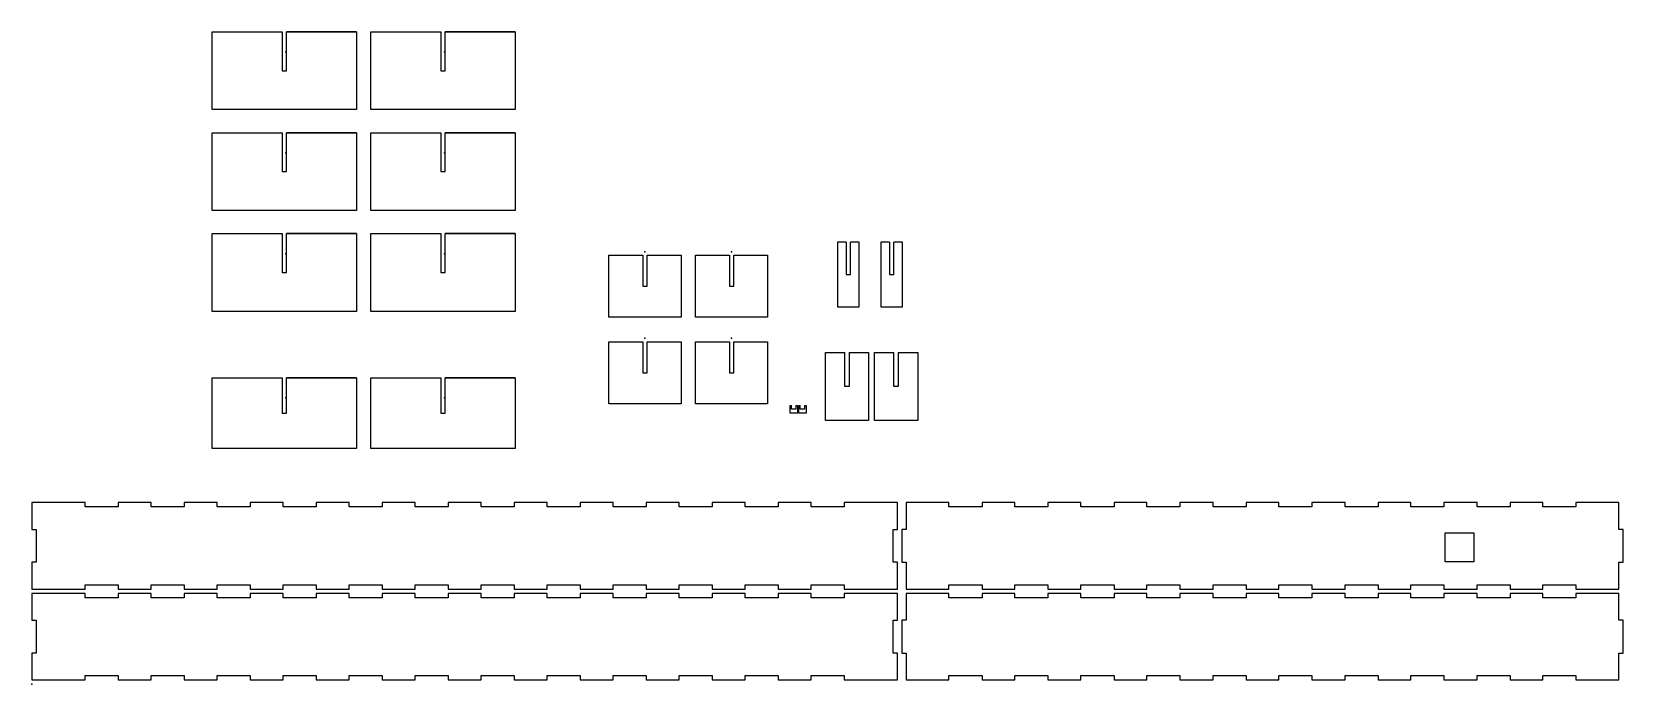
# Model space of a CAD drawing. Header units: millimetres. Extents: x 0 to 1103, y 0 to 452.
import ezdxf

# ---------------------------------------------------------------- set-up
doc = ezdxf.new("R2010")
doc.units = ezdxf.units.MM
doc.header["$MEASUREMENT"] = 0
for name, color, linetype in [('underprop v2 v2_back_outsideCutPath', 7, 'Continuous'), ('underprop v2 v2_bottom_outsideCutPath', 7, 'Continuous'), ('underprop v2 v2_front_outsideCutPath', 7, 'Continuous'), ('underprop v2 v2_left_outsideCutPath', 7, 'Continuous'), ('underprop v2 v2_right_outsideCutPath', 7, 'Continuous'), ('underprop v2 v2_Sketch7', 7, 'Continuous'), ('underprop v2 v2_top_outsideCutPath', 7, 'Continuous')]:
    doc.layers.add(name, color=color, linetype=linetype)

msp = doc.modelspace()

# ---------------------------------------------------------------- linework, layer by layer
at = {"layer": 'underprop v2 v2_back_outsideCutPath'}
for p, q in [((0, 126), (0, 107.4)), ((14.1, 126), (0, 126)), ((36.9, 126), (14.1, 126)), ((36.9, 123), (36.9, 126)), ((59.8, 123), (36.9, 123)), ((82.7, 126), (59.8, 126)), ((59.8, 126), (59.8, 123)), ((82.7, 123), (82.7, 126)), ((105.6, 123), (82.7, 123)), ((128.4, 126), (105.6, 126)), ((105.6, 126), (105.6, 123)), ((128.4, 123), (128.4, 126)), ((151.3, 123), (128.4, 123)), ((174.2, 126), (151.3, 126)), ((151.3, 126), (151.3, 123)), ((174.2, 123), (174.2, 126)), ((197.1, 123), (174.2, 123)), ((197.1, 126), (197.1, 123)), ((219.9, 126), (197.1, 126)), ((219.9, 123), (219.9, 126)), ((242.8, 123), (219.9, 123)), ((265.7, 126), (242.8, 126)), ((242.8, 126), (242.8, 123)), ((265.7, 123), (265.7, 126)), ((288.6, 123), (265.7, 123)), ((288.6, 126), (288.6, 123)), ((311.4, 126), (288.6, 126)), ((311.4, 123), (311.4, 126)), ((334.3, 123), (311.4, 123)), ((334.3, 126), (334.3, 123)), ((357.2, 126), (334.3, 126)), ((357.2, 123), (357.2, 126)), ((380.1, 123), (357.2, 123)), ((402.9, 126), (380.1, 126)), ((380.1, 126), (380.1, 123)), ((402.9, 123), (402.9, 126)), ((425.8, 123), (402.9, 123)), ((425.8, 126), (425.8, 123)), ((448.7, 126), (425.8, 126)), ((448.7, 123), (448.7, 126)), ((471.6, 123), (448.7, 123)), ((494.4, 126), (471.6, 126)), ((471.6, 126), (471.6, 123)), ((494.4, 123), (494.4, 126)), ((517.3, 123), (494.4, 123)), ((540.2, 126), (517.3, 126)), ((517.3, 126), (517.3, 123)), ((540.2, 123), (540.2, 126)), ((563.1, 123), (540.2, 123)), ((600, 126), (563.1, 126)), ((563.1, 126), (563.1, 123)), ((600, 107.4), (600, 126)), ((0, 107.4), (3, 107.4)), ((3, 107.4), (3, 84.6)), ((597, 107.4), (600, 107.4)), ((597, 84.6), (597, 107.4)), ((3, 84.6), (0, 84.6)), ((0, 84.6), (0, 66)), ((600, 84.6), (597, 84.6)), ((600, 66), (600, 84.6)), ((36.9, 66), (36.9, 69)), ((36.9, 69), (59.8, 69)), ((59.8, 69), (59.8, 66)), ((82.7, 69), (105.6, 69)), ((82.7, 66), (82.7, 69)), ((105.6, 69), (105.6, 66)), ((128.4, 69), (151.3, 69)), ((128.4, 66), (128.4, 69)), ((151.3, 69), (151.3, 66)), ((174.2, 66), (174.2, 69)), ((174.2, 69), (197.1, 69)), ((197.1, 69), (197.1, 66)), ((219.9, 69), (242.8, 69)), ((219.9, 66), (219.9, 69)), ((242.8, 69), (242.8, 66)), ((265.7, 69), (288.6, 69)), ((265.7, 66), (265.7, 69)), ((288.6, 69), (288.6, 66)), ((311.4, 66), (311.4, 69)), ((311.4, 69), (334.3, 69)), ((334.3, 69), (334.3, 66)), ((357.2, 69), (380.1, 69)), ((357.2, 66), (357.2, 69)), ((380.1, 69), (380.1, 66)), ((402.9, 66), (402.9, 69)), ((402.9, 69), (425.8, 69)), ((425.8, 69), (425.8, 66)), ((448.7, 66), (448.7, 69)), ((448.7, 69), (471.6, 69)), ((471.6, 69), (471.6, 66)), ((494.4, 69), (517.3, 69)), ((494.4, 66), (494.4, 69)), ((517.3, 69), (517.3, 66)), ((540.2, 69), (563.1, 69)), ((540.2, 66), (540.2, 69)), ((563.1, 69), (563.1, 66)), ((0, 66), (36.9, 66)), ((59.8, 66), (82.7, 66)), ((105.6, 66), (128.4, 66)), ((151.3, 66), (174.2, 66)), ((197.1, 66), (219.9, 66)), ((242.8, 66), (265.7, 66)), ((288.6, 66), (311.4, 66)), ((334.3, 66), (357.2, 66)), ((380.1, 66), (402.9, 66)), ((425.8, 66), (448.7, 66)), ((471.6, 66), (494.4, 66)), ((517.3, 66), (540.2, 66)), ((563.1, 66), (585.9, 66)), ((585.9, 66), (600, 66))]:
    msp.add_line(p, q, dxfattribs=at)
msp.add_point((0, 0), dxfattribs=at)
at = {"layer": 'underprop v2 v2_bottom_outsideCutPath'}
msp.add_point((0, 0), dxfattribs=at)
at = {"layer": 'underprop v2 v2_front_outsideCutPath'}
for p, q in [((0, 63), (0, 44.4)), ((14.1, 63), (0, 63)), ((36.9, 63), (14.1, 63)), ((36.9, 60), (36.9, 63)), ((59.8, 60), (36.9, 60)), ((82.7, 63), (59.8, 63)), ((59.8, 63), (59.8, 60)), ((82.7, 60), (82.7, 63)), ((105.6, 60), (82.7, 60)), ((128.4, 63), (105.6, 63)), ((105.6, 63), (105.6, 60)), ((128.4, 60), (128.4, 63)), ((151.3, 60), (128.4, 60)), ((174.2, 63), (151.3, 63)), ((151.3, 63), (151.3, 60)), ((174.2, 60), (174.2, 63)), ((197.1, 60), (174.2, 60)), ((219.9, 63), (197.1, 63)), ((197.1, 63), (197.1, 60)), ((219.9, 60), (219.9, 63)), ((242.8, 60), (219.9, 60)), ((265.7, 63), (242.8, 63)), ((242.8, 63), (242.8, 60)), ((265.7, 60), (265.7, 63)), ((288.6, 60), (265.7, 60)), ((288.6, 63), (288.6, 60)), ((311.4, 63), (288.6, 63)), ((311.4, 60), (311.4, 63)), ((334.3, 60), (311.4, 60)), ((357.2, 63), (334.3, 63)), ((334.3, 63), (334.3, 60)), ((357.2, 60), (357.2, 63)), ((380.1, 60), (357.2, 60)), ((402.9, 63), (380.1, 63)), ((380.1, 63), (380.1, 60)), ((402.9, 60), (402.9, 63)), ((425.8, 60), (402.9, 60)), ((425.8, 63), (425.8, 60)), ((448.7, 63), (425.8, 63)), ((448.7, 60), (448.7, 63)), ((471.6, 60), (448.7, 60)), ((494.4, 63), (471.6, 63)), ((471.6, 63), (471.6, 60)), ((494.4, 60), (494.4, 63)), ((517.3, 60), (494.4, 60)), ((540.2, 63), (517.3, 63)), ((517.3, 63), (517.3, 60)), ((540.2, 60), (540.2, 63)), ((563.1, 60), (540.2, 60)), ((600, 63), (563.1, 63)), ((563.1, 63), (563.1, 60)), ((600, 44.4), (600, 63)), ((0, 44.4), (3, 44.4)), ((3, 44.4), (3, 21.6)), ((597, 44.4), (600, 44.4)), ((597, 21.6), (597, 44.4)), ((3, 21.6), (0, 21.6)), ((0, 21.6), (0, 3)), ((600, 21.6), (597, 21.6)), ((600, 3), (600, 21.6)), ((0, 3), (36.9, 3)), ((36.9, 3), (36.9, 6)), ((36.9, 6), (59.8, 6)), ((59.8, 6), (59.8, 3)), ((59.8, 3), (82.7, 3)), ((82.7, 3), (82.7, 6)), ((82.7, 6), (105.6, 6)), ((105.6, 6), (105.6, 3)), ((105.6, 3), (128.4, 3)), ((128.4, 3), (128.4, 6)), ((128.4, 6), (151.3, 6)), ((151.3, 6), (151.3, 3)), ((151.3, 3), (174.2, 3)), ((174.2, 6), (197.1, 6)), ((174.2, 3), (174.2, 6)), ((197.1, 6), (197.1, 3)), ((197.1, 3), (219.9, 3)), ((219.9, 6), (242.8, 6)), ((219.9, 3), (219.9, 6)), ((242.8, 6), (242.8, 3)), ((242.8, 3), (265.7, 3)), ((265.7, 3), (265.7, 6)), ((265.7, 6), (288.6, 6)), ((288.6, 6), (288.6, 3)), ((288.6, 3), (311.4, 3)), ((311.4, 3), (311.4, 6)), ((311.4, 6), (334.3, 6)), ((334.3, 6), (334.3, 3)), ((334.3, 3), (357.2, 3)), ((357.2, 6), (380.1, 6)), ((357.2, 3), (357.2, 6)), ((380.1, 6), (380.1, 3)), ((380.1, 3), (402.9, 3)), ((402.9, 6), (425.8, 6)), ((402.9, 3), (402.9, 6)), ((425.8, 6), (425.8, 3)), ((425.8, 3), (448.7, 3)), ((448.7, 3), (448.7, 6)), ((448.7, 6), (471.6, 6)), ((471.6, 6), (471.6, 3)), ((471.6, 3), (494.4, 3)), ((494.4, 6), (517.3, 6)), ((494.4, 3), (494.4, 6)), ((517.3, 6), (517.3, 3)), ((517.3, 3), (540.2, 3)), ((540.2, 3), (540.2, 6)), ((540.2, 6), (563.1, 6)), ((563.1, 6), (563.1, 3)), ((563.1, 3), (585.9, 3)), ((585.9, 3), (600, 3))]:
    msp.add_line(p, q, dxfattribs=at)
msp.add_point((0, 0), dxfattribs=at)
at = {"layer": 'underprop v2 v2_left_outsideCutPath'}
for p, q in [((606, 63), (606, 44.4)), ((635.7, 63), (606, 63)), ((635.7, 60), (635.7, 63)), ((658.6, 60), (635.7, 60)), ((658.6, 63), (658.6, 60)), ((681.4, 63), (658.6, 63)), ((681.4, 60), (681.4, 63)), ((704.3, 60), (681.4, 60)), ((704.3, 63), (704.3, 60)), ((727.2, 63), (704.3, 63)), ((727.2, 60), (727.2, 63)), ((750.1, 60), (727.2, 60)), ((750.1, 63), (750.1, 60)), ((772.9, 63), (750.1, 63)), ((772.9, 60), (772.9, 63)), ((795.8, 60), (772.9, 60)), ((818.7, 63), (795.8, 63)), ((795.8, 63), (795.8, 60)), ((818.7, 60), (818.7, 63)), ((841.6, 60), (818.7, 60)), ((841.6, 63), (841.6, 60)), ((864.4, 63), (841.6, 63)), ((864.4, 60), (864.4, 63)), ((887.3, 60), (864.4, 60)), ((910.2, 63), (887.3, 63)), ((887.3, 63), (887.3, 60)), ((910.2, 60), (910.2, 63)), ((933.1, 60), (910.2, 60)), ((955.9, 63), (933.1, 63)), ((933.1, 63), (933.1, 60)), ((955.9, 60), (955.9, 63)), ((978.8, 60), (955.9, 60)), ((978.8, 63), (978.8, 60)), ((1001.7, 63), (978.8, 63)), ((1001.7, 60), (1001.7, 63)), ((1024.6, 60), (1001.7, 60)), ((1024.6, 63), (1024.6, 60)), ((1047.4, 63), (1024.6, 63)), ((1047.4, 60), (1047.4, 63)), ((1070.3, 60), (1047.4, 60)), ((1070.3, 63), (1070.3, 60)), ((1100, 63), (1070.3, 63)), ((1100, 44.4), (1100, 63)), ((606, 44.4), (603, 44.4)), ((603, 44.4), (603, 21.6)), ((1103, 44.4), (1100, 44.4)), ((1103, 21.6), (1103, 44.4)), ((603, 21.6), (606, 21.6)), ((606, 21.6), (606, 3)), ((1100, 21.6), (1103, 21.6)), ((1100, 3), (1100, 21.6)), ((606, 3), (635.7, 3)), ((635.7, 3), (635.7, 6)), ((635.7, 6), (658.6, 6)), ((658.6, 6), (658.6, 3)), ((658.6, 3), (681.4, 3)), ((681.4, 3), (681.4, 6)), ((681.4, 6), (704.3, 6)), ((704.3, 6), (704.3, 3)), ((704.3, 3), (727.2, 3)), ((727.2, 3), (727.2, 6)), ((727.2, 6), (750.1, 6)), ((750.1, 6), (750.1, 3)), ((750.1, 3), (772.9, 3)), ((772.9, 3), (772.9, 6)), ((772.9, 6), (795.8, 6)), ((795.8, 6), (795.8, 3)), ((795.8, 3), (818.7, 3)), ((818.7, 6), (841.6, 6)), ((818.7, 3), (818.7, 6)), ((841.6, 6), (841.6, 3)), ((841.6, 3), (864.4, 3)), ((864.4, 3), (864.4, 6)), ((864.4, 6), (887.3, 6)), ((887.3, 6), (887.3, 3)), ((887.3, 3), (910.2, 3)), ((910.2, 3), (910.2, 6)), ((910.2, 6), (933.1, 6)), ((933.1, 6), (933.1, 3)), ((933.1, 3), (955.9, 3)), ((955.9, 3), (955.9, 6)), ((955.9, 6), (978.8, 6)), ((978.8, 6), (978.8, 3)), ((978.8, 3), (1001.7, 3)), ((1001.7, 6), (1024.6, 6)), ((1001.7, 3), (1001.7, 6)), ((1024.6, 6), (1024.6, 3)), ((1024.6, 3), (1047.4, 3)), ((1047.4, 3), (1047.4, 6)), ((1047.4, 6), (1070.3, 6)), ((1070.3, 6), (1070.3, 3)), ((1070.3, 3), (1100, 3))]:
    msp.add_line(p, q, dxfattribs=at)
msp.add_point((0, 0), dxfattribs=at)
at = {"layer": 'underprop v2 v2_right_outsideCutPath'}
for p, q in [((606, 126), (606, 107.4)), ((635.7, 126), (606, 126)), ((635.7, 123), (635.7, 126)), ((658.6, 123), (635.7, 123)), ((681.4, 126), (658.6, 126)), ((658.6, 126), (658.6, 123)), ((681.4, 123), (681.4, 126)), ((704.3, 123), (681.4, 123)), ((727.2, 126), (704.3, 126)), ((704.3, 126), (704.3, 123)), ((727.2, 123), (727.2, 126)), ((750.1, 123), (727.2, 123)), ((772.9, 126), (750.1, 126)), ((750.1, 126), (750.1, 123)), ((772.9, 123), (772.9, 126)), ((795.8, 123), (772.9, 123)), ((818.7, 126), (795.8, 126)), ((795.8, 126), (795.8, 123)), ((818.7, 123), (818.7, 126)), ((841.6, 123), (818.7, 123)), ((864.4, 126), (841.6, 126)), ((841.6, 126), (841.6, 123)), ((864.4, 123), (864.4, 126)), ((887.3, 123), (864.4, 123)), ((910.2, 126), (887.3, 126)), ((887.3, 126), (887.3, 123)), ((910.2, 123), (910.2, 126)), ((933.1, 123), (910.2, 123)), ((933.1, 126), (933.1, 123)), ((955.9, 126), (933.1, 126)), ((955.9, 123), (955.9, 126)), ((978.8, 123), (955.9, 123)), ((1001.7, 126), (978.8, 126)), ((978.8, 126), (978.8, 123)), ((1001.7, 123), (1001.7, 126)), ((1024.6, 123), (1001.7, 123)), ((1047.4, 126), (1024.6, 126)), ((1024.6, 126), (1024.6, 123)), ((1047.4, 123), (1047.4, 126)), ((1070.3, 123), (1047.4, 123)), ((1100, 126), (1070.3, 126)), ((1070.3, 126), (1070.3, 123)), ((1100, 107.4), (1100, 126)), ((603, 107.4), (603, 84.6)), ((606, 107.4), (603, 107.4)), ((1103, 107.4), (1100, 107.4)), ((1103, 84.6), (1103, 107.4)), ((603, 84.6), (606, 84.6)), ((606, 84.6), (606, 66)), ((1100, 66), (1100, 84.6)), ((1100, 84.6), (1103, 84.6)), ((635.7, 69), (658.6, 69)), ((635.7, 66), (635.7, 69)), ((658.6, 69), (658.6, 66)), ((681.4, 66), (681.4, 69)), ((681.4, 69), (704.3, 69)), ((704.3, 69), (704.3, 66)), ((727.2, 69), (750.1, 69)), ((727.2, 66), (727.2, 69)), ((750.1, 69), (750.1, 66)), ((772.9, 66), (772.9, 69)), ((772.9, 69), (795.8, 69)), ((795.8, 69), (795.8, 66)), ((818.7, 69), (841.6, 69)), ((818.7, 66), (818.7, 69)), ((841.6, 69), (841.6, 66)), ((864.4, 69), (887.3, 69)), ((864.4, 66), (864.4, 69)), ((887.3, 69), (887.3, 66)), ((910.2, 66), (910.2, 69)), ((910.2, 69), (933.1, 69)), ((933.1, 69), (933.1, 66)), ((955.9, 66), (955.9, 69)), ((955.9, 69), (978.8, 69)), ((978.8, 69), (978.8, 66)), ((1001.7, 69), (1024.6, 69)), ((1001.7, 66), (1001.7, 69)), ((1024.6, 69), (1024.6, 66)), ((1047.4, 66), (1047.4, 69)), ((1047.4, 69), (1070.3, 69)), ((1070.3, 69), (1070.3, 66)), ((606, 66), (635.7, 66)), ((658.6, 66), (681.4, 66)), ((704.3, 66), (727.2, 66)), ((750.1, 66), (772.9, 66)), ((795.8, 66), (818.7, 66)), ((841.6, 66), (864.4, 66)), ((887.3, 66), (910.2, 66)), ((933.1, 66), (955.9, 66)), ((978.8, 66), (1001.7, 66)), ((1024.6, 66), (1047.4, 66)), ((1070.3, 66), (1100, 66))]:
    msp.add_line(p, q, dxfattribs=at)
msp.add_point((0, 0), dxfattribs=at)
at = {"layer": 'underprop v2 v2_Sketch7'}
for p, q in [((125, 398.5), (125, 452.5)), ((125, 452.5), (173.5, 452.5)), ((173.5, 452.5), (173.5, 425.5)), ((176.5, 425.5), (176.5, 452.5)), ((176.5, 452.5), (225, 452.5)), ((225, 452.5), (176.5, 452.5)), ((225, 452.5), (225, 398.5)), ((235, 452.5), (283.5, 452.5)), ((235, 398.5), (235, 452.5)), ((283.5, 452.5), (283.5, 425.5)), ((335, 452.5), (286.5, 452.5)), ((286.5, 425.5), (286.5, 452.5)), ((286.5, 452.5), (335, 452.5)), ((335, 452.5), (335, 398.5)), ((173.5, 425.5), (176.5, 425.5)), ((283.5, 425.5), (286.5, 425.5)), ((225, 398.5), (125, 398.5)), ((335, 398.5), (235, 398.5)), ((125, 328.5), (125, 382.5)), ((125, 382.5), (173.5, 382.5)), ((173.5, 382.5), (173.5, 355.5)), ((176.5, 355.5), (176.5, 382.5)), ((225, 382.5), (176.5, 382.5)), ((176.5, 382.5), (225, 382.5)), ((225, 382.5), (225, 328.5)), ((235, 328.5), (235, 382.5)), ((235, 382.5), (283.5, 382.5)), ((283.5, 382.5), (283.5, 355.5)), ((335, 382.5), (286.5, 382.5)), ((286.5, 355.5), (286.5, 382.5)), ((286.5, 382.5), (335, 382.5)), ((335, 382.5), (335, 328.5)), ((173.5, 355.5), (176.5, 355.5)), ((283.5, 355.5), (286.5, 355.5)), ((225, 328.5), (125, 328.5)), ((335, 328.5), (235, 328.5)), ((125, 312.5), (173.5, 312.5)), ((125, 258.5), (125, 312.5)), ((173.5, 312.5), (173.5, 285.5)), ((176.5, 312.5), (225, 312.5)), ((176.5, 285.5), (176.5, 312.5)), ((225, 312.5), (176.5, 312.5)), ((225, 312.5), (225, 258.5)), ((235, 258.5), (235, 312.5)), ((235, 312.5), (283.5, 312.5)), ((283.5, 312.5), (283.5, 285.5)), ((286.5, 312.5), (335, 312.5)), ((286.5, 285.5), (286.5, 312.5)), ((335, 312.5), (286.5, 312.5)), ((335, 312.5), (335, 258.5)), ((558.4, 306.7), (558.4, 261.7)), ((564.4, 306.7), (558.4, 306.7)), ((564.4, 306.7), (564.4, 284.2)), ((573.4, 306.7), (567.4, 306.7)), ((567.4, 284.2), (567.4, 306.7)), ((573.4, 306.7), (567.4, 306.7)), ((573.4, 261.7), (573.4, 306.7)), ((588.4, 306.7), (588.4, 261.7)), ((594.4, 306.7), (588.4, 306.7)), ((594.4, 306.7), (594.4, 284.2)), ((603.4, 306.7), (597.4, 306.7)), ((603.4, 306.7), (597.4, 306.7)), ((597.4, 284.2), (597.4, 306.7)), ((603.4, 261.7), (603.4, 306.7)), ((400, 297.5), (423.5, 297.5)), ((400, 254.5), (400, 297.5)), ((423.5, 297.5), (423.5, 276)), ((426.5, 297.5), (450, 297.5)), ((426.5, 276), (426.5, 297.5)), ((450, 297.5), (450, 254.5)), ((460, 297.5), (483.5, 297.5)), ((460, 254.5), (460, 297.5)), ((483.5, 297.5), (483.5, 276)), ((486.5, 276), (486.5, 297.5)), ((486.5, 297.5), (510, 297.5)), ((510, 297.5), (510, 254.5)), ((173.5, 285.5), (176.5, 285.5)), ((283.5, 285.5), (286.5, 285.5)), ((423.5, 276), (426.5, 276)), ((483.5, 276), (486.5, 276)), ((564.4, 284.2), (567.4, 284.2)), ((594.4, 284.2), (597.4, 284.2)), ((225, 258.5), (125, 258.5)), ((335, 258.5), (235, 258.5)), ((450, 254.5), (400, 254.5)), ((510, 254.5), (460, 254.5)), ((558.4, 261.7), (573.4, 261.7)), ((588.4, 261.7), (603.4, 261.7)), ((400, 194.5), (400, 237.5)), ((400, 237.5), (423.5, 237.5)), ((423.5, 237.5), (423.5, 216)), ((426.5, 216), (426.5, 237.5)), ((426.5, 237.5), (450, 237.5)), ((450, 237.5), (450, 194.5)), ((460, 194.5), (460, 237.5)), ((460, 237.5), (483.5, 237.5)), ((483.5, 237.5), (483.5, 216)), ((486.5, 216), (486.5, 237.5)), ((486.5, 237.5), (510, 237.5)), ((510, 237.5), (510, 194.5)), ((550, 183), (550, 230)), ((550, 230), (563.5, 230)), ((550, 230), (563.5, 230)), ((563.5, 206.5), (563.5, 230)), ((566.5, 230), (580, 230)), ((566.5, 230), (566.5, 206.5)), ((580, 230), (580, 183)), ((584, 230), (597.5, 230)), ((584, 230), (597.5, 230)), ((584, 183), (584, 230)), ((597.5, 206.5), (597.5, 230)), ((600.5, 230), (614, 230)), ((600.5, 230), (600.5, 206.5)), ((614, 230), (614, 183)), ((125, 212.5), (173.5, 212.5)), ((125, 163.5), (125, 212.5)), ((173.5, 212.5), (173.5, 188)), ((176.5, 212.5), (225, 212.5)), ((225, 212.5), (176.5, 212.5)), ((176.5, 188), (176.5, 212.5)), ((225, 212.5), (225, 163.5)), ((235, 163.5), (235, 212.5)), ((235, 212.5), (283.5, 212.5)), ((283.5, 212.5), (283.5, 188)), ((286.5, 212.5), (335, 212.5)), ((286.5, 188), (286.5, 212.5)), ((335, 212.5), (286.5, 212.5)), ((335, 212.5), (335, 163.5)), ((423.5, 216), (426.5, 216)), ((483.5, 216), (486.5, 216)), ((566.5, 206.5), (563.5, 206.5)), ((600.5, 206.5), (597.5, 206.5)), ((173.5, 188), (176.5, 188)), ((283.5, 188), (286.5, 188)), ((450, 194.5), (400, 194.5)), ((510, 194.5), (460, 194.5)), ((525.6, 193.4), (526.6, 193.4)), ((525.6, 187.9), (525.6, 193.4)), ((530.6, 187.9), (525.6, 187.9)), ((526.6, 190.7), (526.6, 193.4)), ((529.6, 190.7), (526.6, 190.7)), ((529.6, 193.4), (529.6, 190.7)), ((529.6, 193.4), (530.6, 193.4)), ((530.6, 193.4), (530.6, 187.9)), ((531.6, 193.4), (532.6, 193.4)), ((531.6, 187.9), (531.6, 193.4)), ((536.6, 187.9), (531.6, 187.9)), ((532.6, 190.7), (532.6, 193.4)), ((535.6, 190.7), (532.6, 190.7)), ((535.6, 193.4), (535.6, 190.7)), ((535.6, 193.4), (536.6, 193.4)), ((536.6, 193.4), (536.6, 187.9)), ((580, 183), (550, 183)), ((614, 183), (584, 183)), ((225, 163.5), (125, 163.5)), ((335, 163.5), (235, 163.5)), ((979.6, 104.9), (999.6, 104.9)), ((979.6, 84.9), (979.6, 104.9)), ((999.6, 104.9), (999.6, 84.9)), ((999.6, 84.9), (979.6, 84.9))]:
    msp.add_line(p, q, dxfattribs=at)
for p in [(176, 438.6), (286, 438.6), (176, 368.6), (286, 368.6), (176, 298.6), (286, 298.6), (425, 300), (485, 300), (425, 240), (485, 240), (176, 198.6), (286, 198.6), (0, 0)]:
    msp.add_point(p, dxfattribs=at)
at = {"layer": 'underprop v2 v2_top_outsideCutPath'}
msp.add_point((0, 0), dxfattribs=at)

doc.saveas('drawing.dxf')
